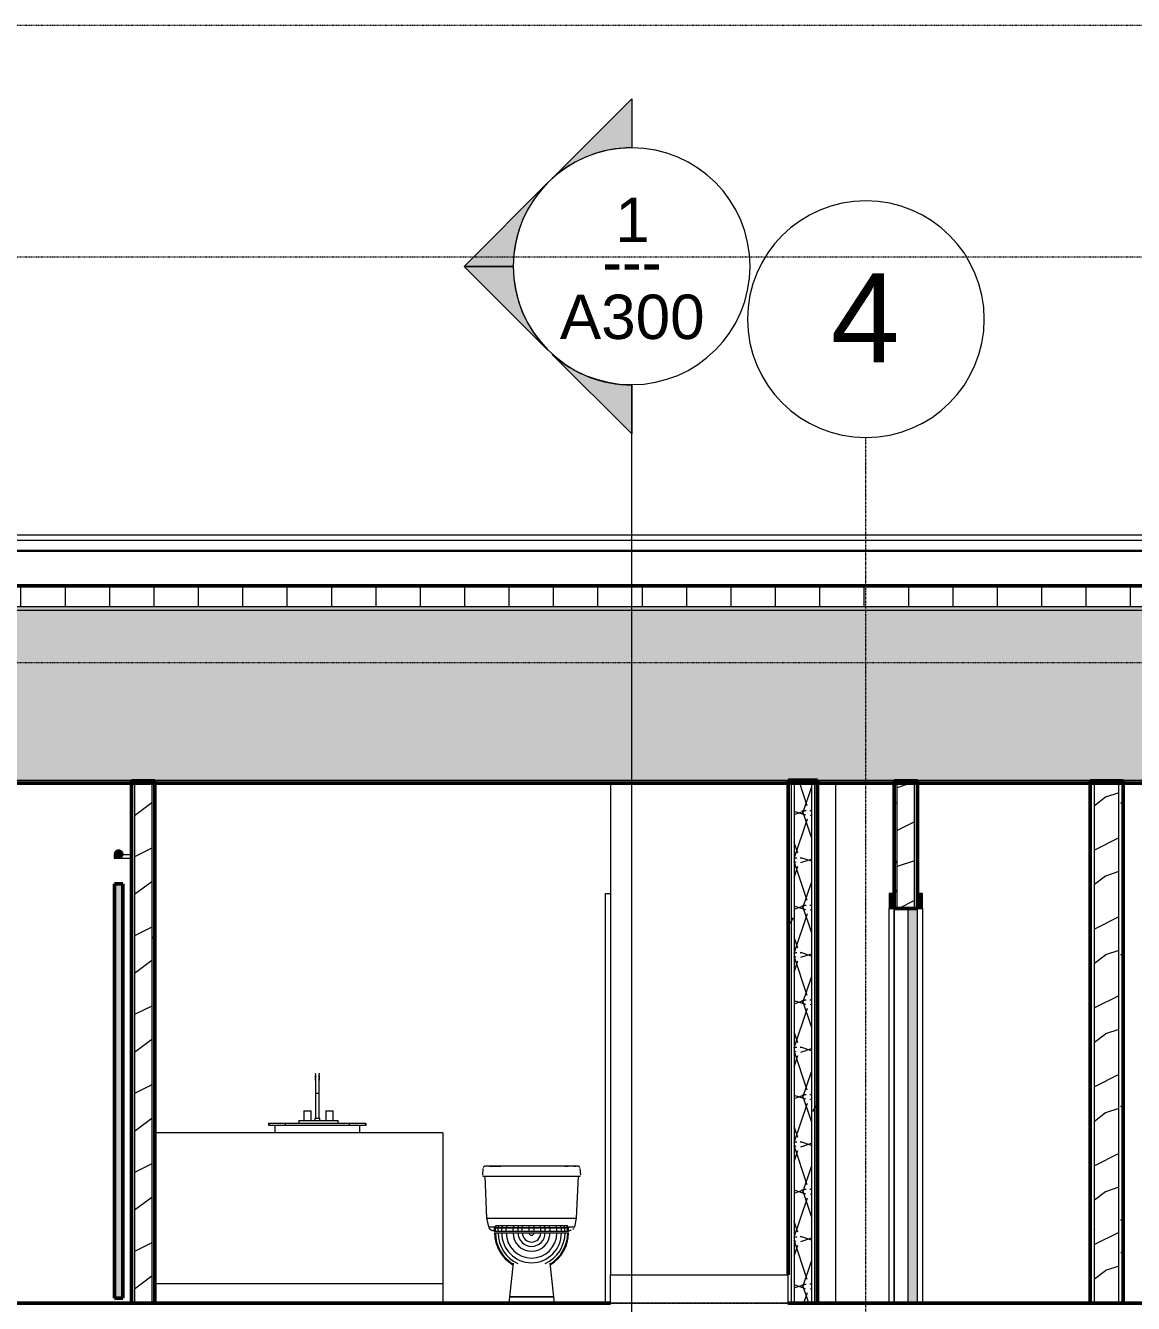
# Model space of a CAD drawing. Header units: inches. Extents: x -4168 to 1833, y -300 to 637.
# Drawn here: x -2670.7 to -2446.1, y 267.9 to 527 of the extents above; entities that cross this region are included whole.
import ezdxf

# ---------------------------------------------------------------- set-up
doc = ezdxf.new("R2010")
doc.units = ezdxf.units.IN
doc.header["$MEASUREMENT"] = 0
doc.linetypes.add('Aligning Line 1_8_', pattern=[0.25, 0.125, -0.125])
doc.linetypes.add('Grid Line 1_2_', pattern=[0.875, 0.5, -0.125, 0.125, -0.125])
for name, color, linetype, lineweight in [('0-1', 7, 'Continuous', 5), ('0-2', 7, 'Continuous', 13), ('A-DOOR-2', 135, 'Continuous', 13), ('A-DOOR-3', 10, 'Continuous', 50), ('A-DOOR-5', 55, 'Continuous', 9), ('A-DOOR-6', 50, 'Continuous', 20), ('A-DOOR-FRAM-1', 250, 'Continuous', 9), ('A-DOOR-FRAM-2', 55, 'Continuous', 9), ('A-DOOR-FRAM-3', 50, 'Continuous', 20), ('A-FLOR-7', 192, 'Continuous', 50), ('A-FLOR-LEVL-1', 51, 'Grid Line 1_2_', 9), ('A-ROOF', 132, 'Continuous', 13), ('A-ROOF-1', 252, 'Continuous', 13), ('A-ROOF-2', 31, 'Continuous', 5), ('A-ROOF-4', 132, 'Continuous', 50), ('A-ROOF-PATT-1', 132, 'Continuous', 9), ('A-WALL-1', 10, 'Continuous', 50), ('A-WALL-2', 7, 'Continuous', 13), ('A-WALL-3', 135, 'Continuous', 13), ('A-WALL-PATT-1', 250, 'Continuous', 9), ('A-WALL-PATT-2', 253, 'Continuous', 9), ('G-ANNO-SYMB', 111, 'Aligning Line 1_8_', 9), ('G-ANNO-SYMB-1', 111, 'Continuous', 9), ('I-WALL-1', 10, 'Continuous', 50), ('I-WALL-2', 135, 'Continuous', 13), ('P-SANR-FIXT-1', 55, 'Continuous', 9), ('Q-CASE-1', 55, 'Continuous', 9), ('S-GRID-1', 1, 'Grid Line 1_2_', 9), ('S-GRID-IDEN', 1, 'Continuous', 9)]:
    doc.layers.add(name, color=color, linetype=linetype, lineweight=lineweight)
doc.styles.add('Arial', font='arial.ttf', dxfattribs={"height": 9})
doc.styles.add('Arial_1', font='arial.ttf', dxfattribs={"height": 18})
doc.styles.add('Century Gothic', font='ufonts.com_century-gothic.ttf', dxfattribs={"height": 9})
pattern_1 = [(216.87, (-3763.257, 162.627), (47.980943, 31.987086), [7.997, -71.971]), (206.565, (-3753.661, 157.829), (-15.993714, -15.994133), [17.881, -17.881]), (198.435, (-3753.661, 149.832), (-31.98674, -15.99388), [10.115, -40.461])]
pattern_2 = [(0, (-3769.654, 146.633), (30.72, 7.68), [1.267, -21.773, 1.267, -21.773, -122.88]), (0, (-3769.654, 146.633), (30.72, 7.68), [-46.08, 1.267, -44.813, 1.267, -21.773, -53.76]), (0, (-3769.654, 146.633), (30.72, 7.68), [-115.2, 1.267, -14.093, 1.267, -37.133]), (120, (-3758.134, 150.473), (-22.011075, 22.7643), [1.267, -21.773, 1.267, -21.773, -122.88]), (120, (-3758.134, 150.473), (-22.011075, 22.7643), [-46.08, 1.267, -44.813, 1.267, -21.773, -53.76]), (120, (-3758.134, 150.473), (-22.011075, 22.7643), [-115.2, 1.267, -14.093, 1.267, -37.133]), (240, (-3754.294, 165.833), (-8.708925, -30.4443), [1.267, -21.773, 1.267, -21.773, -122.88]), (240, (-3754.294, 165.833), (-8.708925, -30.4443), [-46.08, 1.267, -44.813, 1.267, -21.773, -53.76]), (240, (-3754.294, 165.833), (-8.708925, -30.4443), [-115.2, 1.267, -14.093, 1.267, -37.133])]

# ---------------------------------------------------------------- blocks, each defined once
blk = doc.blocks.new('M_Sink Vanity-Square - 500 x 440mm-1372835-BUILDING SECTION - NORTH_SOUTH THRU PARKING RAMP - LOOKING WEST')
at = {"layer": 'P-SANR-FIXT-1'}
for p, q in [((-2360.08, 46.39), (-2360.08, 46.4)), ((-2360.08, 45.19), (-2360.08, 37.5)), ((-2359.33, 46.41), (-2359.33, 46.39)), ((-2359.33, 37.5), (-2359.33, 45.19)), ((-2360.08, 43.87), (-2360.08, 42.5)), ((-2359.71, 42.5), (-2360.07, 42.5)), ((-2359.34, 42.5), (-2359.71, 42.5)), ((-2359.33, 42.5), (-2359.33, 43.87)), ((-2362.46, 39), (-2362.46, 36.99)), ((-2362.46, 39), (-2360.96, 39)), ((-2360.96, 36.99), (-2360.96, 39)), ((-2357.96, 39), (-2357.96, 36.99)), ((-2357.96, 39), (-2356.46, 39)), ((-2356.46, 36.99), (-2356.46, 39)), ((-2369.58, 36.5), (-2369.58, 36)), ((-2369.55, 36.5), (-2366.23, 36.5)), ((-2369.55, 36.5), (-2369.55, 36)), ((-2366.23, 36.5), (-2353.18, 36.5)), ((-2366.23, 36.5), (-2366.23, 36)), ((-2363.46, 36.99), (-2363.46, 36.5)), ((-2363.44, 36.99), (-2362.71, 36.99)), ((-2362.71, 36.99), (-2361.71, 36.99)), ((-2361.71, 36.99), (-2357.21, 36.99)), ((-2360.21, 37.5), (-2360.21, 36.99)), ((-2360.21, 37.5), (-2359.21, 37.5)), ((-2359.21, 36.99), (-2359.21, 37.5)), ((-2357.21, 36.99), (-2356.21, 36.99)), ((-2356.21, 36.99), (-2355.48, 36.99)), ((-2355.46, 36.5), (-2355.46, 36.99)), ((-2353.18, 36.5), (-2349.86, 36.5)), ((-2353.18, 36), (-2353.18, 36.5)), ((-2349.86, 36.5), (-2349.86, 36)), ((-2349.83, 36), (-2349.83, 36.5)), ((-2366.23, 36), (-2369.55, 36)), ((-2368.3, 36), (-2368.3, 34.5)), ((-2353.18, 36), (-2366.23, 36)), ((-2349.86, 36), (-2353.18, 36)), ((-2351.11, 34.5), (-2351.11, 36))]:
    blk.add_line(p, q, dxfattribs=at)
at = {"layer": 'P-SANR-FIXT-1', "flags": 128}
for points in [[(-2360.08, 46.43), (-2360.07, 46.45), (-2360.07, 46.46), (-2360.07, 46.48), (-2360.06, 46.49), (-2360.06, 46.51), (-2360.05, 46.52), (-2360.05, 46.53), (-2360.04, 46.55), (-2360.03, 46.56), (-2360.02, 46.57)], [(-2360.08, 46.37), (-2360.08, 46.37), (-2360.08, 46.37), (-2360.08, 46.36), (-2360.08, 46.34), (-2360.08, 46.33), (-2360.08, 46.3), (-2360.08, 46.28), (-2360.08, 46.25), (-2360.08, 46.21), (-2360.08, 46.18), (-2360.08, 46.14), (-2360.08, 46.09), (-2360.08, 46.04), (-2360.08, 45.99), (-2360.08, 45.94), (-2360.08, 45.88), (-2360.08, 45.82), (-2360.08, 45.75), (-2360.08, 45.69), (-2360.08, 45.62), (-2360.08, 45.54), (-2360.08, 45.47), (-2360.08, 45.39), (-2360.08, 45.31), (-2360.08, 45.23), (-2360.08, 45.14), (-2360.08, 45.05), (-2360.08, 44.96), (-2360.08, 44.87), (-2360.08, 44.78), (-2360.08, 44.69), (-2360.08, 44.59), (-2360.08, 44.5), (-2360.08, 44.4), (-2360.08, 44.3), (-2360.08, 44.2), (-2360.08, 44.1), (-2360.08, 44), (-2360.08, 43.9), (-2360.08, 43.87)], [(-2360.08, 45.19), (-2360.08, 45.23), (-2360.08, 45.28), (-2360.08, 45.33), (-2360.08, 45.38), (-2360.08, 45.42), (-2360.08, 45.47), (-2360.08, 45.52), (-2360.08, 45.56), (-2360.08, 45.61), (-2360.08, 45.65), (-2360.08, 45.69), (-2360.08, 45.74), (-2360.08, 45.78), (-2360.08, 45.82), (-2360.08, 45.86), (-2360.08, 45.9), (-2360.08, 45.93), (-2360.08, 45.97), (-2360.08, 46.01), (-2360.08, 46.04), (-2360.08, 46.07), (-2360.08, 46.1), (-2360.08, 46.13), (-2360.08, 46.16)], [(-2359.39, 46.58), (-2359.38, 46.56), (-2359.38, 46.55), (-2359.37, 46.54), (-2359.36, 46.52), (-2359.36, 46.51), (-2359.35, 46.5), (-2359.35, 46.48), (-2359.34, 46.47), (-2359.34, 46.45), (-2359.34, 46.44), (-2359.33, 46.42)], [(-2359.33, 43.87), (-2359.33, 43.97), (-2359.33, 44.07), (-2359.33, 44.17), (-2359.33, 44.27), (-2359.33, 44.37), (-2359.33, 44.47), (-2359.33, 44.57), (-2359.33, 44.66), (-2359.33, 44.76), (-2359.33, 44.85), (-2359.33, 44.94), (-2359.33, 45.03), (-2359.33, 45.12), (-2359.33, 45.2), (-2359.33, 45.29), (-2359.33, 45.37), (-2359.33, 45.45), (-2359.33, 45.52), (-2359.33, 45.6), (-2359.33, 45.67), (-2359.33, 45.74), (-2359.33, 45.8), (-2359.33, 45.86), (-2359.33, 45.92), (-2359.33, 45.98), (-2359.33, 46.03), (-2359.33, 46.08), (-2359.33, 46.13), (-2359.33, 46.17), (-2359.33, 46.21), (-2359.33, 46.24), (-2359.33, 46.27), (-2359.33, 46.3), (-2359.33, 46.32), (-2359.33, 46.34), (-2359.33, 46.35), (-2359.33, 46.36), (-2359.33, 46.37), (-2359.33, 46.37), (-2359.33, 46.37)], [(-2359.33, 46.14), (-2359.33, 46.11), (-2359.33, 46.08), (-2359.33, 46.05), (-2359.33, 46.01), (-2359.33, 45.98), (-2359.33, 45.94), (-2359.33, 45.91), (-2359.33, 45.87), (-2359.33, 45.83), (-2359.33, 45.79), (-2359.33, 45.75), (-2359.33, 45.7), (-2359.33, 45.66), (-2359.33, 45.62), (-2359.33, 45.57), (-2359.33, 45.53), (-2359.33, 45.48), (-2359.33, 45.44), (-2359.33, 45.39), (-2359.33, 45.34), (-2359.33, 45.3), (-2359.33, 45.25), (-2359.33, 45.2), (-2359.33, 45.19)]]:
    blk.add_lwpolyline(points, dxfattribs=at)
blk = doc.blocks.new('Toilet-Domestic-3D - Toilet-Domestic-3D-1352612-BUILDING SECTION - NORTH_SOUTH THRU PARKING RAMP - LOOKING WEST')
at = {"layer": 'P-SANR-FIXT-1'}
for p, q in [((-2577.99, 295.29), (-2578.1, 294.02)), ((-2576.62, 295.75), (-2574.37, 295.75)), ((-2576.62, 295.75), (-2574.37, 295.75)), ((-2561.87, 295.75), (-2574.37, 295.75)), ((-2561.38, 295.75), (-2560.67, 295.75)), ((-2561.38, 295.75), (-2560.67, 295.75)), ((-2559.63, 295.75), (-2559.12, 295.75)), ((-2559.63, 295.75), (-2559.12, 295.75)), ((-2558.15, 294.02), (-2558.26, 295.29)), ((-2577.62, 293.75), (-2577.24, 285.25)), ((-2574.37, 293.75), (-2561.87, 293.75)), ((-2559.01, 285.25), (-2558.62, 293.75)), ((-2577.24, 285.25), (-2576.88, 283.49)), ((-2577.24, 285.25), (-2574.37, 285.25)), ((-2574.37, 285.25), (-2561.87, 285.25)), ((-2561.87, 285.25), (-2559.01, 285.25)), ((-2559.37, 283.49), (-2559.01, 285.25)), ((-2576.88, 283.49), (-2575.52, 283.49)), ((-2575.62, 283.24), (-2575.37, 283.75)), ((-2575.62, 283.25), (-2575.45, 283.25)), ((-2575.62, 282.5), (-2575.62, 283.25)), ((-2575.45, 283.24), (-2575.62, 283.24)), ((-2575.45, 282.5), (-2575.62, 282.5)), ((-2575.45, 283.24), (-2575.2, 283.75)), ((-2575.45, 283.25), (-2574.91, 283.25)), ((-2574.91, 283.24), (-2575.45, 283.24)), ((-2575.45, 282.5), (-2575.45, 283.24)), ((-2574.91, 282.5), (-2575.45, 282.5)), ((-2575.37, 283.75), (-2575.2, 283.75)), ((-2575.2, 283.75), (-2574.67, 283.75)), ((-2574.91, 283.24), (-2574.67, 283.75)), ((-2574.91, 283.25), (-2574.18, 283.25)), ((-2574.91, 282.5), (-2574.91, 283.25)), ((-2574.18, 283.24), (-2574.91, 283.24)), ((-2574.18, 282.5), (-2574.91, 282.5)), ((-2574.67, 283.75), (-2573.95, 283.75)), ((-2574.18, 283.24), (-2573.95, 283.75)), ((-2574.18, 283.25), (-2573.25, 283.25)), ((-2574.18, 282.5), (-2574.18, 283.25)), ((-2573.25, 283.24), (-2574.18, 283.24)), ((-2573.25, 282.5), (-2574.18, 282.5)), ((-2573.95, 283.75), (-2573.03, 283.75)), ((-2573.25, 283.24), (-2573.03, 283.75)), ((-2573.25, 283.25), (-2571.86, 283.25)), ((-2571.86, 283.24), (-2573.25, 283.24)), ((-2573.25, 282.5), (-2573.25, 283.24)), ((-2571.86, 282.5), (-2573.25, 282.5)), ((-2573.03, 283.75), (-2571.67, 283.75)), ((-2571.86, 283.25), (-2571.67, 283.75)), ((-2571.86, 283.25), (-2570.86, 283.25)), ((-2570.86, 283.24), (-2571.86, 283.24)), ((-2571.86, 282.5), (-2571.86, 283.24)), ((-2570.86, 282.5), (-2571.86, 282.5)), ((-2571.67, 283.75), (-2570.71, 283.75)), ((-2570.86, 283.25), (-2570.71, 283.75)), ((-2570.86, 283.25), (-2570, 283.25)), ((-2570.86, 282.5), (-2570.86, 283.25)), ((-2570, 283.24), (-2570.86, 283.24)), ((-2570, 282.5), (-2570.86, 282.5)), ((-2570.71, 283.75), (-2569.89, 283.75)), ((-2570, 283.25), (-2569.89, 283.75)), ((-2570, 283.25), (-2568.62, 283.25)), ((-2568.62, 283.24), (-2570, 283.24)), ((-2570, 282.5), (-2570, 283.24)), ((-2568.62, 282.5), (-2570, 282.5)), ((-2569.89, 283.75), (-2568.58, 283.75)), ((-2568.62, 283.25), (-2568.58, 283.75)), ((-2568.62, 283.25), (-2567.62, 283.25)), ((-2568.62, 282.5), (-2568.62, 283.25)), ((-2567.62, 283.24), (-2568.62, 283.24)), ((-2567.62, 282.5), (-2568.62, 282.5)), ((-2568.58, 283.75), (-2567.67, 283.75)), ((-2567.62, 283.25), (-2567.67, 283.75)), ((-2567.67, 283.75), (-2566.36, 283.75)), ((-2567.62, 283.25), (-2566.25, 283.25)), ((-2566.25, 283.24), (-2567.62, 283.24)), ((-2567.62, 282.5), (-2567.62, 283.24)), ((-2566.25, 282.5), (-2567.62, 282.5)), ((-2566.25, 283.25), (-2566.36, 283.75)), ((-2566.36, 283.75), (-2565.54, 283.75)), ((-2566.25, 283.25), (-2565.38, 283.25)), ((-2566.25, 282.5), (-2566.25, 283.25)), ((-2565.38, 283.24), (-2566.25, 283.24)), ((-2565.38, 282.5), (-2566.25, 282.5)), ((-2565.39, 283.25), (-2565.54, 283.75)), ((-2565.54, 283.75), (-2564.58, 283.75)), ((-2565.38, 283.25), (-2564.38, 283.25)), ((-2565.38, 282.5), (-2565.38, 283.25)), ((-2564.38, 283.24), (-2565.38, 283.24)), ((-2564.38, 282.5), (-2565.38, 282.5)), ((-2564.39, 283.25), (-2564.58, 283.75)), ((-2564.58, 283.75), (-2563.21, 283.75)), ((-2564.38, 283.25), (-2563, 283.25)), ((-2564.38, 282.5), (-2564.38, 283.25)), ((-2563, 283.24), (-2564.38, 283.24)), ((-2563, 282.5), (-2564.38, 282.5)), ((-2563, 283.24), (-2563.21, 283.75)), ((-2563.21, 283.75), (-2562.3, 283.75)), ((-2563, 283.25), (-2562.06, 283.25)), ((-2562.06, 283.24), (-2563, 283.24)), ((-2563, 282.5), (-2563, 283.24)), ((-2562.06, 282.5), (-2563, 282.5)), ((-2562.06, 283.24), (-2562.3, 283.75)), ((-2562.3, 283.75), (-2561.57, 283.75)), ((-2562.06, 283.25), (-2561.34, 283.25)), ((-2562.06, 282.5), (-2562.06, 283.25)), ((-2561.34, 283.24), (-2562.06, 283.24)), ((-2561.34, 282.5), (-2562.06, 282.5)), ((-2561.34, 283.24), (-2561.57, 283.75)), ((-2561.57, 283.75), (-2561.05, 283.75)), ((-2561.34, 283.25), (-2560.8, 283.25)), ((-2560.8, 283.24), (-2561.34, 283.24)), ((-2561.34, 282.5), (-2561.34, 283.24)), ((-2560.8, 282.5), (-2561.34, 282.5)), ((-2560.8, 283.24), (-2561.05, 283.75)), ((-2561.05, 283.75), (-2560.87, 283.75)), ((-2560.62, 283.24), (-2560.87, 283.75)), ((-2560.8, 283.25), (-2560.62, 283.25)), ((-2560.8, 282.5), (-2560.8, 283.25)), ((-2560.62, 283.24), (-2560.8, 283.24)), ((-2560.62, 282.5), (-2560.8, 282.5)), ((-2560.73, 283.49), (-2559.37, 283.49)), ((-2560.62, 282.5), (-2560.62, 283.25)), ((-2575.62, 282.25), (-2575.45, 282.25)), ((-2575.45, 282.25), (-2574.91, 282.25)), ((-2574.91, 282.25), (-2574.18, 282.25)), ((-2574.18, 282.25), (-2573.25, 282.25)), ((-2573.25, 282.25), (-2571.86, 282.25)), ((-2571.86, 282.25), (-2570.86, 282.25)), ((-2570.86, 282.25), (-2570, 282.25)), ((-2570, 282.25), (-2568.62, 282.25)), ((-2568.62, 282.25), (-2568.12, 282.25)), ((-2568.12, 282.25), (-2567.62, 282.25)), ((-2567.62, 282.25), (-2566.25, 282.25)), ((-2566.25, 282.25), (-2565.38, 282.25)), ((-2565.38, 282.25), (-2564.38, 282.25)), ((-2564.38, 282.25), (-2563, 282.25)), ((-2563, 282.25), (-2562.06, 282.25)), ((-2562.06, 282.25), (-2561.34, 282.25)), ((-2561.34, 282.25), (-2560.8, 282.25)), ((-2560.8, 282.25), (-2560.62, 282.25)), ((-2571.87, 276.12), (-2572.62, 269.25)), ((-2563.62, 269.25), (-2564.37, 276.12)), ((-2572.62, 269.25), (-2572.76, 268)), ((-2572.4, 269.25), (-2572.62, 269.25)), ((-2572.62, 269.25), (-2572.4, 269.25)), ((-2571.76, 269.25), (-2572.4, 269.25)), ((-2572.4, 269.25), (-2571.76, 269.25)), ((-2570.77, 269.25), (-2571.76, 269.25)), ((-2571.76, 269.25), (-2570.77, 269.25)), ((-2569.51, 269.25), (-2570.77, 269.25)), ((-2570.77, 269.25), (-2569.51, 269.25)), ((-2568.12, 269.25), (-2569.51, 269.25)), ((-2569.51, 269.25), (-2568.12, 269.25)), ((-2566.73, 269.25), (-2568.12, 269.25)), ((-2568.12, 269.25), (-2563.84, 269.25)), ((-2565.48, 269.25), (-2566.73, 269.25)), ((-2564.48, 269.25), (-2565.48, 269.25)), ((-2563.84, 269.25), (-2564.48, 269.25)), ((-2563.62, 269.25), (-2563.84, 269.25)), ((-2563.84, 269.25), (-2563.62, 269.25)), ((-2563.49, 268), (-2563.62, 269.25))]:
    blk.add_line(p, q, dxfattribs=at)
at = {"layer": 'P-SANR-FIXT-1', "flags": 128}
for points in [[(-2574.37, 295.75), (-2574.5, 295.75), (-2574.62, 295.75), (-2574.75, 295.75), (-2574.87, 295.75), (-2574.99, 295.75), (-2575.11, 295.75), (-2575.24, 295.75), (-2575.35, 295.75), (-2575.47, 295.75), (-2575.59, 295.75), (-2575.7, 295.75), (-2575.81, 295.75), (-2575.92, 295.75), (-2576.03, 295.75), (-2576.13, 295.75), (-2576.24, 295.75), (-2576.33, 295.75), (-2576.43, 295.75), (-2576.52, 295.75), (-2576.61, 295.75), (-2576.69, 295.75), (-2576.78, 295.75), (-2576.85, 295.75), (-2576.93, 295.75), (-2577, 295.75), (-2577.06, 295.75), (-2577.12, 295.75), (-2577.18, 295.75), (-2577.23, 295.75), (-2577.28, 295.75), (-2577.32, 295.75), (-2577.36, 295.75), (-2577.39, 295.75), (-2577.42, 295.75), (-2577.45, 295.75), (-2577.46, 295.75), (-2577.48, 295.75), (-2577.49, 295.75), (-2577.49, 295.75), (-2577.49, 295.75)], [(-2558.76, 295.75), (-2558.76, 295.75), (-2558.77, 295.75), (-2558.78, 295.75), (-2558.8, 295.75), (-2558.82, 295.75), (-2558.85, 295.75), (-2558.88, 295.75), (-2558.92, 295.75), (-2558.96, 295.75), (-2559, 295.75), (-2559.05, 295.75), (-2559.11, 295.75), (-2559.17, 295.75), (-2559.23, 295.75), (-2559.3, 295.75), (-2559.37, 295.75), (-2559.45, 295.75), (-2559.53, 295.75), (-2559.61, 295.75), (-2559.7, 295.75), (-2559.79, 295.75), (-2559.89, 295.75), (-2559.99, 295.75), (-2560.09, 295.75), (-2560.19, 295.75), (-2560.3, 295.75), (-2560.4, 295.75), (-2560.52, 295.75), (-2560.63, 295.75), (-2560.74, 295.75), (-2560.86, 295.75), (-2560.98, 295.75), (-2561.1, 295.75), (-2561.22, 295.75), (-2561.34, 295.75), (-2561.47, 295.75), (-2561.59, 295.75), (-2561.72, 295.75), (-2561.84, 295.75), (-2561.87, 295.75)], [(-2577.85, 293.75), (-2577.85, 293.75), (-2577.84, 293.75), (-2577.83, 293.75), (-2577.81, 293.75), (-2577.78, 293.75), (-2577.75, 293.75), (-2577.72, 293.75), (-2577.67, 293.75), (-2577.63, 293.75), (-2577.58, 293.75), (-2577.52, 293.75), (-2577.46, 293.75), (-2577.39, 293.75), (-2577.32, 293.75), (-2577.24, 293.75), (-2577.16, 293.75), (-2577.08, 293.75), (-2576.99, 293.75), (-2576.89, 293.75), (-2576.8, 293.75), (-2576.69, 293.75), (-2576.59, 293.75), (-2576.48, 293.75), (-2576.37, 293.75), (-2576.25, 293.75), (-2576.13, 293.75), (-2576.01, 293.75), (-2575.89, 293.75), (-2575.76, 293.75), (-2575.63, 293.75), (-2575.5, 293.75), (-2575.37, 293.75), (-2575.24, 293.75), (-2575.1, 293.75), (-2574.96, 293.75), (-2574.83, 293.75), (-2574.69, 293.75), (-2574.55, 293.75), (-2574.41, 293.75), (-2574.37, 293.75)], [(-2561.87, 293.75), (-2561.73, 293.75), (-2561.6, 293.75), (-2561.46, 293.75), (-2561.32, 293.75), (-2561.18, 293.75), (-2561.05, 293.75), (-2560.91, 293.75), (-2560.78, 293.75), (-2560.65, 293.75), (-2560.52, 293.75), (-2560.39, 293.75), (-2560.27, 293.75), (-2560.15, 293.75), (-2560.03, 293.75), (-2559.91, 293.75), (-2559.8, 293.75), (-2559.69, 293.75), (-2559.58, 293.75), (-2559.48, 293.75), (-2559.38, 293.75), (-2559.28, 293.75), (-2559.19, 293.75), (-2559.11, 293.75), (-2559.03, 293.75), (-2558.95, 293.75), (-2558.88, 293.75), (-2558.81, 293.75), (-2558.74, 293.75), (-2558.69, 293.75), (-2558.63, 293.75), (-2558.59, 293.75), (-2558.54, 293.75), (-2558.51, 293.75), (-2558.47, 293.75), (-2558.45, 293.75), (-2558.43, 293.75), (-2558.41, 293.75), (-2558.4, 293.75), (-2558.4, 293.75), (-2558.4, 293.75)], [(-2575.91, 282.75), (-2575.91, 282.75), (-2575.91, 282.75), (-2575.9, 282.75), (-2575.89, 282.75), (-2575.88, 282.75), (-2575.87, 282.75), (-2575.85, 282.75), (-2575.83, 282.75), (-2575.81, 282.75), (-2575.79, 282.75), (-2575.76, 282.75), (-2575.74, 282.75), (-2575.71, 282.75), (-2575.68, 282.75), (-2575.64, 282.75)], [(-2560.61, 282.75), (-2560.58, 282.75), (-2560.55, 282.75), (-2560.52, 282.75), (-2560.49, 282.75), (-2560.46, 282.75), (-2560.44, 282.75), (-2560.42, 282.75), (-2560.4, 282.75), (-2560.38, 282.75), (-2560.37, 282.75), (-2560.36, 282.75), (-2560.35, 282.75), (-2560.34, 282.75), (-2560.34, 282.75), (-2560.34, 282.75), (-2560.34, 282.75)]]:
    blk.add_lwpolyline(points, dxfattribs=at)
at = {"layer": 'P-SANR-FIXT-1'}
for radius, start, end in [(7.5, 180, 239.5183), (7.33, 180, 239.6408), (6.79, 180, 245.7328), (6.06, 180, 0), (5.13, 180, 0), (3.74, 180, 0), (2.74, 180, 0), (1.87, 180, 0), (0.5, 180, 0), (6.79, 294.2672, 0), (7.33, 300.3592, 0), (7.5, 300.4817, 0)]:
    blk.add_arc((-2568.12, 282.25), radius, start, end, dxfattribs=at)
for points, knots in [([(-2577.49, 295.75), (-2577.53, 295.75), (-2577.59, 295.74), (-2577.67, 295.72), (-2577.73, 295.69), (-2577.78, 295.66), (-2577.83, 295.62), (-2577.87, 295.57), (-2577.9, 295.54), (-2577.91, 295.52)], [0, 0, 0, 0, 0.1666667, 0.25, 0.3333333, 0.4166667, 0.5, 0.5833333, 0.6666667, 0.6666667, 0.6666667, 0.6666667]), ([(-2558.34, 295.52), (-2558.35, 295.54), (-2558.37, 295.57), (-2558.42, 295.62), (-2558.47, 295.66), (-2558.52, 295.69), (-2558.57, 295.72), (-2558.65, 295.74), (-2558.71, 295.75), (-2558.76, 295.75)], [-0.6666667, -0.6666667, -0.6666667, -0.6666667, -0.5833333, -0.5, -0.4166667, -0.3333333, -0.25, -0.1666667, 0, 0, 0, 0]), ([(-2578.04, 293.83), (-2578.03, 293.83), (-2578.03, 293.82), (-2578.01, 293.81), (-2578, 293.8), (-2577.97, 293.78), (-2577.95, 293.77), (-2577.93, 293.76), (-2577.89, 293.75), (-2577.87, 293.75), (-2577.85, 293.75)], [0.5, 0.5, 0.5, 0.5, 0.53125, 0.5625, 0.625, 0.6875, 0.75, 0.8125, 0.875, 1, 1, 1, 1]), ([(-2558.4, 293.75), (-2558.38, 293.75), (-2558.35, 293.75), (-2558.32, 293.76), (-2558.3, 293.77), (-2558.27, 293.78), (-2558.25, 293.8), (-2558.23, 293.81), (-2558.22, 293.82), (-2558.22, 293.83), (-2558.21, 293.83)], [-1, -1, -1, -1, -0.875, -0.8125, -0.75, -0.6875, -0.625, -0.5625, -0.53125, -0.5, -0.5, -0.5, -0.5]), ([(-2576.79, 283.28), (-2576.78, 283.25), (-2576.74, 283.19), (-2576.68, 283.11), (-2576.6, 283.03), (-2576.52, 282.96), (-2576.43, 282.89), (-2576.33, 282.84), (-2576.23, 282.8), (-2576.09, 282.76), (-2575.98, 282.75), (-2575.91, 282.75)], [0.1752548, 0.1752548, 0.1752548, 0.1752548, 0.25, 0.3333333, 0.4166667, 0.5, 0.5833333, 0.6666667, 0.75, 0.8333333, 1, 1, 1, 1])]:
    blk.add_open_spline(points, degree=3, knots=knots, dxfattribs=at)
for points in [[(-2560.34, 282.75), (-2560.26, 282.75), (-2560.19, 282.76), (-2560.11, 282.77)], [(-2559.73, 282.96), (-2559.7, 282.98), (-2559.64, 283.03), (-2559.59, 283.08), (-2559.57, 283.11)]]:
    blk.add_open_spline(points, degree=3, dxfattribs=at)
blk = doc.blocks.new('OD_CW_Base Cabinet - OD_CW_Base Cabinet-1913675-BUILDING SECTION - NORTH_SOUTH THRU PARKING RAMP - LOOKING WEST')
at = {"layer": 'Q-CASE-1'}
for p, q in [((-2586.12, 302.5), (-2644.52, 302.5)), ((-2586.12, 302.5), (-2586.12, 272)), ((-2644.52, 272), (-2586.12, 272)), ((-2586.12, 272), (-2586.12, 268))]:
    blk.add_line(p, q, dxfattribs=at)
blk = doc.blocks.new('Shower Base-3D - 36_ x 36_-1585791-BUILDING SECTION - NORTH_SOUTH THRU PARKING RAMP - LOOKING WEST')
at = {"layer": 'P-SANR-FIXT-1'}
for p, q in [((-2552.12, 273.75), (-2516.12, 273.75)), ((-2552.12, 268), (-2552.12, 273.75)), ((-2516.12, 268), (-2516.12, 273.75)), ((-2516.12, 268), (-2552.12, 268))]:
    blk.add_line(p, q, dxfattribs=at)
blk = doc.blocks.new('Interior_barn_door_18732 - Interior_barn_door_18732-V5-BUILDING SECTION - NORTH_SOUTH THRU PARKING RAMP - LOOKING WEST')
at = {"layer": 'A-DOOR-2'}
for points in [[(-2651.85, 358.37), (-2651.4, 358.56), (-2651.22, 359), (-2651.4, 359.44), (-2651.85, 359.62), (-2652.29, 359.44), (-2652.46, 358.96), (-2652.29, 358.56)], [(-2650.97, 269), (-2650.97, 353), (-2652.72, 353), (-2652.72, 269)]]:
    blk.add_hatch(color=256, dxfattribs=at).paths.add_polyline_path(points, flags=0)
for p, q in [((-2652.74, 358.96), (-2652.46, 358.96)), ((-2652.74, 358.96), (-2652.74, 358.15)), ((-2649.27, 358.15), (-2652.74, 358.15)), ((-2651.24, 358.96), (-2649.27, 358.96))]:
    blk.add_line(p, q, dxfattribs=at)
at = {"layer": 'A-DOOR-3'}
for p, q in [((-2650.97, 353), (-2652.72, 353)), ((-2652.72, 353), (-2652.72, 269)), ((-2650.97, 269), (-2650.97, 353)), ((-2652.72, 269), (-2650.97, 269))]:
    blk.add_line(p, q, dxfattribs=at)
for start, end in [(90, 270), (270, 90)]:
    blk.add_arc((-2651.85, 359), 0.625, start, end, dxfattribs=at)
blk = doc.blocks.new('Single-Flush - CLOSET-1720159-BUILDING SECTION - NORTH_SOUTH THRU PARKING RAMP - LOOKING WEST')
at = {"layer": 'A-DOOR-FRAM-1'}
for p, q in [((-2553.12, 268), (-2553.12, 351)), ((-2553.12, 351), (-2552.12, 351))]:
    blk.add_line(p, q, dxfattribs=at)
blk = doc.blocks.new('Single-Flush - 30_ x 80_ 3-2133775-BUILDING SECTION - NORTH_SOUTH THRU PARKING RAMP - LOOKING WEST')
at = {"layer": 'A-DOOR-5'}
blk.add_hatch(color=256, dxfattribs=at).paths.add_polyline_path([(-2491.84, 268), (-2489.84, 268), (-2489.84, 348), (-2491.84, 348), (-2491.84, 274.85)], flags=0)
at = {"layer": 'A-DOOR-FRAM-2'}
for points in [[(-2494.59, 348), (-2494.59, 351), (-2495.59, 351), (-2495.59, 348)], [(-2488.84, 348), (-2488.84, 351), (-2489.84, 351), (-2489.84, 348)]]:
    blk.add_hatch(color=256, dxfattribs=at).paths.add_polyline_path(points, flags=0)
at = {"layer": 'A-DOOR-6'}
for p, q in [((-2491.84, 348), (-2491.84, 268)), ((-2489.84, 348), (-2491.84, 348)), ((-2489.84, 268), (-2489.84, 348)), ((-2491.84, 268), (-2489.84, 268))]:
    blk.add_line(p, q, dxfattribs=at)
at = {"layer": 'A-DOOR-FRAM-1'}
for p, q in [((-2495.59, 268), (-2495.59, 348)), ((-2494.59, 348), (-2494.59, 268)), ((-2488.84, 348), (-2488.84, 268))]:
    blk.add_line(p, q, dxfattribs=at)
at = {"layer": 'A-DOOR-FRAM-3'}
for p, q in [((-2495.59, 351), (-2495.59, 348)), ((-2494.59, 351), (-2495.59, 351)), ((-2494.59, 348), (-2494.59, 351)), ((-2488.84, 351), (-2489.84, 351)), ((-2489.84, 351), (-2489.84, 348)), ((-2488.84, 348), (-2488.84, 351)), ((-2495.59, 348), (-2494.59, 348)), ((-2489.84, 348), (-2488.84, 348))]:
    blk.add_line(p, q, dxfattribs=at)
blk = doc.blocks.new('CTR - 1st Phase - Unit Layouts_rvt-1-BUILDING SECTION - NORTH_SOUTH THRU PARKING RAMP - LOOKING WEST')
at = {"layer": 'A-WALL-PATT-1'}
h = blk.add_hatch(dxfattribs=at)
h.set_pattern_fill('FP_1', color=256, style=0, pattern_type=2)
h.set_pattern_definition(pattern_2)
h.paths.add_polyline_path([(-2645.15, 268), (-2644.52, 268), (-2644.52, 373.37), (-2645.15, 373.37), (-2645.15, 270.1)], flags=0)
h = blk.add_hatch(dxfattribs=at)
h.set_pattern_fill('FP_1', color=256, style=0, pattern_type=2)
h.set_pattern_definition(pattern_2)
h.paths.add_polyline_path([(-2494.37, 348), (-2493.97, 348), (-2493.97, 373.37), (-2494.59, 373.37), (-2494.59, 348)], flags=0)
h = blk.add_hatch(dxfattribs=at)
h.set_pattern_fill('FP_1', color=256, style=0, pattern_type=2)
h.set_pattern_definition(pattern_2)
h.paths.add_polyline_path([(-2453.99, 268), (-2453.99, 373.37), (-2454.87, 373.37), (-2454.87, 268)], flags=0)
h = blk.add_hatch(dxfattribs=at)
h.set_pattern_fill('FP_1', color=256, style=0, pattern_type=2)
h.set_pattern_definition(pattern_2)
h.paths.add_polyline_path([(-2448.94, 268), (-2448.15, 268), (-2448.15, 373.37), (-2449.04, 373.37), (-2449.04, 268)], flags=0)
at = {"layer": 'A-WALL-PATT-2'}
h = blk.add_hatch(dxfattribs=at)
h.set_pattern_fill('FP_4', color=256, style=0, pattern_type=2)
h.set_pattern_definition(pattern_1)
h.paths.add_polyline_path([(-2645.15, 268), (-2645.15, 373.37), (-2648.65, 373.37), (-2648.65, 268)], flags=0)
h = blk.add_hatch(dxfattribs=at)
h.set_pattern_fill('FP_4', color=256, style=0, pattern_type=2)
h.set_pattern_definition(pattern_1)
h.paths.add_polyline_path([(-2491.84, 348), (-2490.47, 348), (-2490.47, 373.37), (-2493.97, 373.37), (-2493.97, 348)], flags=0)
h = blk.add_hatch(dxfattribs=at)
h.set_pattern_fill('FP_4', color=256, style=0, pattern_type=2)
h.set_pattern_definition(pattern_1)
h.paths.add_polyline_path([(-2451.22, 268), (-2449.04, 268), (-2449.04, 373.37), (-2453.99, 373.37), (-2453.99, 268)], flags=0)
at = {"layer": 'A-WALL-1'}
for p, q in [((-2649.27, 373.87), (-2649.27, 268)), ((-2644.52, 373.87), (-2649.27, 373.87)), ((-2644.52, 268), (-2644.52, 373.87)), ((-2489.84, 373.87), (-2494.59, 373.87)), ((-2494.59, 373.87), (-2494.59, 348)), ((-2489.84, 348), (-2489.84, 373.87)), ((-2454.87, 373.87), (-2454.87, 268)), ((-2448.15, 373.87), (-2454.87, 373.87)), ((-2448.15, 268), (-2448.15, 373.87)), ((-2494.59, 348), (-2489.84, 348)), ((-2649.27, 268), (-2644.52, 268)), ((-2454.87, 268), (-2448.15, 268))]:
    blk.add_line(p, q, dxfattribs=at)
at = {"layer": 'A-WALL-2'}
for p, q in [((-2648.65, 373.87), (-2648.65, 268)), ((-2645.15, 373.87), (-2645.15, 268)), ((-2493.97, 348), (-2493.97, 373.87)), ((-2490.47, 348), (-2490.47, 373.87)), ((-2453.99, 268), (-2453.99, 373.87)), ((-2449.04, 268), (-2449.04, 373.87))]:
    blk.add_line(p, q, dxfattribs=at)
at = {"layer": 'A-WALL-3'}
for p, q in [((-2552.12, 373.37), (-2552.12, 273.75)), ((-2494.59, 268), (-2494.59, 348))]:
    blk.add_line(p, q, dxfattribs=at)
at = {"layer": '0-2'}
for name, p in [('Interior_barn_door_18732 - Interior_barn_door_18732-V5-BUILDING SECTION - NORTH_SOUTH THRU PARKING RAMP - LOOKING WEST', (0, 0)), ('Single-Flush - CLOSET-1720159-BUILDING SECTION - NORTH_SOUTH THRU PARKING RAMP - LOOKING WEST', (0, 0)), ('Single-Flush - 30_ x 80_ 3-2133775-BUILDING SECTION - NORTH_SOUTH THRU PARKING RAMP - LOOKING WEST', (0, 0)), ('M_Sink Vanity-Square - 500 x 440mm-1372835-BUILDING SECTION - NORTH_SOUTH THRU PARKING RAMP - LOOKING WEST', (-251.86, 268)), ('OD_CW_Base Cabinet - OD_CW_Base Cabinet-1913675-BUILDING SECTION - NORTH_SOUTH THRU PARKING RAMP - LOOKING WEST', (0, 0)), ('Toilet-Domestic-3D - Toilet-Domestic-3D-1352612-BUILDING SECTION - NORTH_SOUTH THRU PARKING RAMP - LOOKING WEST', (0, 0)), ('Shower Base-3D - 36_ x 36_-1585791-BUILDING SECTION - NORTH_SOUTH THRU PARKING RAMP - LOOKING WEST', (0, 0))]:
    blk.add_blockref(name, p, dxfattribs=at)
blk = doc.blocks.new('CTR - 1st Phase - Common Walls_rvt-1-BUILDING SECTION - NORTH_SOUTH THRU PARKING RAMP - LOOKING WEST')
at = {"layer": 'A-WALL-PATT-1'}
h = blk.add_hatch(dxfattribs=at)
h.set_pattern_fill('FP_1', color=256, style=0, pattern_type=2)
h.set_pattern_definition(pattern_2)
h.paths.add_polyline_path([(-2515.5, 268), (-2515.5, 373.37), (-2516.12, 373.37), (-2516.12, 268)], flags=0)
h = blk.add_hatch(dxfattribs=at)
h.set_pattern_fill('FP_1', color=256, style=0, pattern_type=2)
h.set_pattern_definition(pattern_2)
h.paths.add_polyline_path([(-2514.87, 268), (-2514.87, 373.37), (-2515.5, 373.37), (-2515.5, 268)], flags=0)
h = blk.add_hatch(dxfattribs=at)
h.set_pattern_fill('FP_1', color=256, style=0, pattern_type=2)
h.set_pattern_definition(pattern_2)
h.paths.add_polyline_path([(-2510.75, 268), (-2510.75, 373.37), (-2511.37, 373.37), (-2511.37, 268)], flags=0)
h = blk.add_hatch(dxfattribs=at)
h.set_pattern_fill('FP_1', color=256, style=0, pattern_type=2)
h.set_pattern_definition(pattern_2)
h.paths.add_polyline_path([(-2510.12, 268), (-2510.12, 373.37), (-2510.75, 373.37), (-2510.75, 268)], flags=0)
at = {"layer": 'A-WALL-PATT-2'}
h = blk.add_hatch(dxfattribs=at)
h.set_pattern_fill('FP_5', color=256, style=0, pattern_type=2)
h.set_pattern_definition([(161.57, (-3769.174, 147.113), (-3.8399538, -1.54e-05), [0, -27.322, 3.034, 0]), (18.43, (-3770.134, 147.113), (-3.8399538, 1.54e-05), [0, -27.322, 3.034, 0]), (108.43, (-3769.174, 147.113), (1.919622, -9.6005246), [9.106, -21.25]), (71.57, (-3770.134, 147.113), (1.919622, 9.6005246), [9.106, -21.25])])
h.paths.add_polyline_path([(-2511.37, 268), (-2511.37, 373.37), (-2514.87, 373.37), (-2514.87, 268)], flags=0)
at = {"layer": 'A-WALL-2'}
for p, q in [((-2515.5, 374), (-2515.5, 268)), ((-2514.87, 374), (-2514.87, 268)), ((-2511.37, 374), (-2511.37, 268)), ((-2510.75, 374), (-2510.75, 268))]:
    blk.add_line(p, q, dxfattribs=at)
at = {"layer": 'I-WALL-1'}
for p, q in [((-2516.12, 374), (-2516.12, 273.75)), ((-2510.12, 374), (-2516.12, 374)), ((-2510.12, 268), (-2510.12, 374)), ((-2516.12, 268), (-2510.12, 268))]:
    blk.add_line(p, q, dxfattribs=at)
at = {"layer": 'I-WALL-2'}
blk.add_line((-2506.46, 373.37), (-2506.46, 268), dxfattribs=at)
blk = doc.blocks.new('Basic Wall _ EXT - FIBER CEMENT - SMALL - ___-2145929-BUILDING SECTION - NORTH_SOUTH THRU PARKING RAMP - LOOKING WEST')
at = {"layer": 'A-WALL-3'}
for p, q in [((-2061.36, 423.66), (-3867.29, 423.66)), ((-2076.8, 422.6), (-3851.85, 422.6)), ((-3851.44, 420.42), (-2077.21, 420.42)), ((-2077.53, 420.57), (-3851.11, 420.57))]:
    blk.add_line(p, q, dxfattribs=at)
blk = doc.blocks.new('Section - Section Head - Filled-22785-BUILDING SECTION - NORTH_SOUTH THRU PARKING RAMP - LOOKING WEST')
at = {"layer": 'G-ANNO-SYMB-1'}
h = blk.add_hatch(color=256, dxfattribs=at)
edge = h.paths.add_edge_path(flags=0)
edge.add_arc((-2547.82, 478.14), 24.03, 90, 132.0784, ccw=False)
edge.add_line((-2547.82, 502.17), (-2547.82, 512.08))
edge.add_line((-2547.82, 512.08), (-2563.93, 495.98))
h = blk.add_hatch(color=256, dxfattribs=at)
edge = h.paths.add_edge_path(flags=0)
edge.add_line((-2564.79, 495.11), (-2581.76, 478.14))
edge.add_line((-2581.76, 478.14), (-2571.82, 478.14))
edge.add_arc((-2547.82, 478.14), 24, 135, 180, ccw=False)
h = blk.add_hatch(color=256, dxfattribs=at)
edge = h.paths.add_edge_path(flags=0)
edge.add_arc((-2547.82, 478.14), 24, 180, 225, ccw=False)
edge.add_line((-2571.82, 478.14), (-2581.76, 478.14))
edge.add_line((-2581.76, 478.14), (-2564.79, 461.17))
h = blk.add_hatch(color=256, dxfattribs=at)
edge = h.paths.add_edge_path(flags=0)
edge.add_line((-2563.93, 460.3), (-2547.82, 444.2))
edge.add_line((-2547.82, 444.2), (-2547.82, 454.11))
edge.add_arc((-2547.82, 478.14), 24.03, 227.9216, 270, ccw=False)
for p, q in [((-2563.93, 495.98), (-2547.82, 512.08)), ((-2547.82, 512.08), (-2547.82, 502.17)), ((-2581.76, 478.14), (-2564.79, 495.11)), ((-2571.82, 478.14), (-2581.76, 478.14)), ((-2564.79, 461.17), (-2581.76, 478.14)), ((-2581.76, 478.14), (-2571.82, 478.14)), ((-2547.82, 444.2), (-2563.93, 460.3)), ((-2547.82, 454.11), (-2547.82, 444.2))]:
    blk.add_line(p, q, dxfattribs=at)
for centre, radius, start, end in [((-2547.82, 478.17), 24, 90, 270), ((-2547.82, 478.14), 24.03, 90, 132.0784), ((-2547.82, 478.17), 24, 270, 90), ((-2547.82, 478.14), 24, 135, 180), ((-2547.82, 478.14), 24, 180, 225), ((-2547.82, 478.14), 24.03, 227.9216, 270)]:
    blk.add_arc(centre, radius, start, end, dxfattribs=at)
blk = doc.blocks.new('Grid - Grid Head - Circle-50561-BUILDING SECTION - NORTH_SOUTH THRU PARKING RAMP - LOOKING WEST')
at = {"layer": 'S-GRID-IDEN'}
for start, end in [(0, 180), (180, 360)]:
    blk.add_arc((-3481.32, 494.5), 24, start, end, dxfattribs=at)

msp = doc.modelspace()

# ---------------------------------------------------------------- hatches: boundary and pattern name
at = {"layer": 'A-ROOF-1'}
msp.add_hatch(color=256, dxfattribs=at).paths.add_polyline_path([(-2079.7841, 413.1606), (-2076.7987, 413.1606), (-2076.7987, 413.4107), (-3407.6737, 413.4107), (-3407.6737, 413.1606), (-2088.2259, 413.1606)], flags=0)
at = {"layer": 'A-ROOF-2'}
msp.add_hatch(color=256, dxfattribs=at).paths.add_polyline_path([(-2653.8274, 374), (-2076.1737, 374), (-2076.1737, 408.4096), (-3407.6737, 408.4096), (-3407.6737, 374), (-2687.5946, 374)], flags=0)
at = {"layer": 'A-ROOF-PATT-1'}
h = msp.add_hatch(dxfattribs=at)
h.set_pattern_fill('FP_10', color=256, style=0, pattern_type=2)
h.set_pattern_definition([(0, (-3769.654, 146.633), (0, 9), []), (90, (-3769.654, 146.633), (-9, 6e-16), [])])
h.paths.add_polyline_path([(-2923.9654, 409.1597), (-2076.1737, 409.1597), (-2076.1737, 413.1606), (-3407.6737, 413.1606), (-3407.6737, 409.1597), (-2951.6192, 409.1597)], flags=0)
h = msp.add_hatch(dxfattribs=at)
h.set_pattern_fill('FP_3', color=256, style=0, pattern_type=2)
h.set_pattern_definition([(0, (-3769.654, 146.633), (0, 4.798), []), (315, (-3769.654, 146.633), (4.7984266, 0), [6.786, -6.786]), (45, (-3769.654, 146.633), (4.7984266, 0), [6.786, -6.786])])
h.paths.add_polyline_path([(-2076.2417, 408.4096), (-2076.1737, 408.4096), (-2076.1737, 409.1597), (-3407.6737, 409.1597), (-3407.6737, 408.4096), (-2079.7841, 408.4096)], flags=0)
h = msp.add_hatch(dxfattribs=at)
h.set_pattern_fill('FP_1', color=256, style=0, pattern_type=2)
h.set_pattern_definition(pattern_2)
h.paths.add_polyline_path([(-3059.0344, 373.375), (-2306.1265, 373.375), (-2306.1265, 373.875), (-2267.4966, 373.875), (-2267.4966, 373.375), (-2076.7987, 373.375), (-2076.7987, 374), (-3077.7737, 374), (-3077.7737, 373.375), (-3065.9237, 373.375)], flags=0)
h.paths.add_polyline_path([(-3407.6737, 373.375), (-3132.8667, 373.375), (-3132.9729, 374), (-3407.6737, 373.9823)], flags=0)

# ---------------------------------------------------------------- linework, layer by layer
at = {"layer": 'A-FLOR-7'}
for p, q in [((-2552.1237, 268), (-2877.3237, 268)), ((-2363.2989, 268), (-2516.1237, 268))]:
    msp.add_line(p, q, dxfattribs=at)
at = {"layer": 'A-FLOR-LEVL-1'}
msp.add_line((-4167.9645, 268), (-1814.099, 268), dxfattribs=at)
at = {"layer": 'A-ROOF'}
for p, q in [((-2076.1737, 413.1606), (-3407.6737, 413.1606)), ((-2076.1737, 409.1597), (-3407.6737, 409.1597)), ((-2076.1737, 408.4096), (-3407.6737, 408.4096)), ((-3407.6737, 374), (-2076.1737, 374))]:
    msp.add_line(p, q, dxfattribs=at)
at = {"layer": 'A-ROOF-4'}
for p, q in [((-2076.7987, 413.4107), (-3407.6737, 413.4107)), ((-3407.6737, 373.375), (-2076.7987, 373.375))]:
    msp.add_line(p, q, dxfattribs=at)
at = {"layer": 'G-ANNO-SYMB'}
for p, q in [((-1910.9479, 526.9531), (-4072.0519, 526.9531)), ((-1910.9479, 480), (-4072.0519, 480)), ((-1910.9479, 397.7608), (-4072.0519, 397.7608))]:
    msp.add_line(p, q, dxfattribs=at)
at = {"layer": 'G-ANNO-SYMB-1'}
msp.add_line((-2547.8212, 454.1414), (-2547.8212, -184.9308), dxfattribs=at)
at = {"layer": 'S-GRID-1'}
msp.add_line((-2500.3237, -159.8356), (-2500.3237, 443.4366), dxfattribs=at)

# ---------------------------------------------------------------- block references
at = {"layer": '0-1'}
for name in ['CTR - 1st Phase - Common Walls_rvt-1-BUILDING SECTION - NORTH_SOUTH THRU PARKING RAMP - LOOKING WEST', 'CTR - 1st Phase - Unit Layouts_rvt-1-BUILDING SECTION - NORTH_SOUTH THRU PARKING RAMP - LOOKING WEST']:
    msp.add_blockref(name, (0, 0), dxfattribs=at)
at = {"layer": 'A-WALL-3'}
msp.add_blockref('Basic Wall _ EXT - FIBER CEMENT - SMALL - ___-2145929-BUILDING SECTION - NORTH_SOUTH THRU PARKING RAMP - LOOKING WEST', (0, 0), dxfattribs=at)
at = {"layer": 'G-ANNO-SYMB-1'}
msp.add_blockref('Section - Section Head - Filled-22785-BUILDING SECTION - NORTH_SOUTH THRU PARKING RAMP - LOOKING WEST', (0, 0), dxfattribs=at)
at = {"layer": 'S-GRID-IDEN'}
msp.add_blockref('Grid - Grid Head - Circle-50561-BUILDING SECTION - NORTH_SOUTH THRU PARKING RAMP - LOOKING WEST', (981, -27.0634), dxfattribs=at)

# ---------------------------------------------------------------- texts
at = {"layer": 'G-ANNO-SYMB-1', "char_height": 9, "attachment_point": 1}
for s, insert, width, style in [('1', (-2551.1422, 492.05), 8.484, 'Arial'), ('---', (-2553.7935, 483.5433), 15.453, 'Century Gothic'), ('A300', (-2562.3863, 472.4138), 35.754, 'Arial')]:
    msp.add_mtext(s, dxfattribs=dict(at, insert=insert, width=width, style=style))
at = {"layer": 'S-GRID-IDEN', "insert": (-2507.4528, 476.7246), "char_height": 18, "width": 16.968, "attachment_point": 1, "style": 'Arial_1'}
msp.add_mtext('4', dxfattribs=at)

doc.saveas('drawing.dxf')
